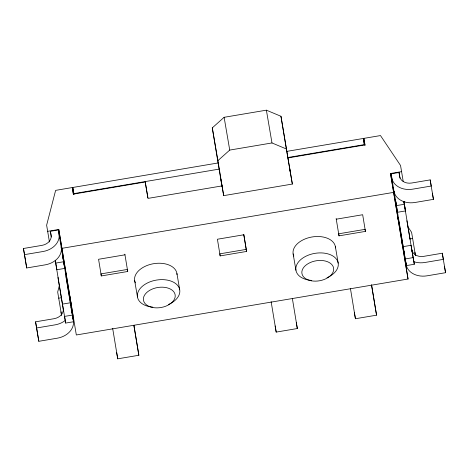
<?xml version="1.0" encoding="UTF-8"?>
<svg xmlns="http://www.w3.org/2000/svg" width="469" height="469" viewBox="0 0 469 469"><rect width="100%" height="100%" fill="white"/><g stroke="black" fill="none" stroke-linecap="round" stroke-linejoin="round"><path stroke-width="0.7" d="M59.481 285.052L57.681 292.017L61.545 315.162M221.925 186.146L212.293 127.861L224.123 117.297L266.38 110.174L280.96 116.277L292.351 184.059L223.684 195.637L220.881 179.252M223.684 195.637L217.897 160.638L229.728 150.08L271.985 142.951L286.565 149.06M221.984 185.917L148.028 198.387L145.232 181.995L73.393 194.113L72.273 187.559L55.629 190.367L46.636 225.184L49.444 241.957M73.979 194.612L72.801 187.471L218.419 162.907M286.905 151.358L363.317 138.466L364.372 144.616L287.954 157.502M365.017 145.46L363.85 138.378L380.488 135.57L400.544 165.493L403.234 181.556M219.469 169.057L73.85 193.615L72.801 187.471M280.96 116.277L287.849 157.942L364.97 144.933L363.85 138.378M47.691 231.334L58.783 229.464L76.324 334.977L408.048 279.026L390.501 173.512L401.599 171.642M51.344 237.015L50.4 231.299L58.326 229.962L59.024 234.06A18.748 14.551 -9.4 0 1 42.99 251.519L24.499 254.638L26.704 267.969L45.194 264.85A18.748 14.551 -9.4 0 0 61.228 247.392L64.781 268.403L56.86 269.739L55.319 260.5M391.105 173.835L399.025 172.498L399.729 176.596A10.711 8.313 -9.4 0 0 411.688 183.01L430.179 179.891L431.228 186.035L412.743 189.154A18.748 14.551 -9.4 0 1 391.803 177.933L391.105 173.835L394.406 193.832L394.042 191.704M26.704 267.969L23.45 248.494L41.94 245.375A10.711 8.313 -9.4 0 0 51.103 235.397L50.4 231.299M62.002 248.312L393.726 192.36M55.758 263.068L63.678 261.737M403.938 201.699L404.378 204.267L396.457 205.604L394.007 191.264A18.748 14.551 -9.4 0 0 414.948 202.485L433.432 199.366L430.179 179.891M124.977 254.819L98.566 259.275L101.316 275.942L127.726 271.487L124.854 254.163M243.827 234.776L217.411 239.231L220.166 255.898L246.577 251.443L243.827 234.776L246.577 251.443M336.261 219.187L362.672 214.732L365.427 231.393L339.017 235.848L338.665 233.802L365.075 229.347L365.427 231.393M404.378 204.267L405.48 210.933L397.56 212.269L395.455 199.976L406.371 265.606L414.297 264.27L411.09 245.31L403.17 246.641M246.231 249.391L219.814 253.846L220.166 255.898M58.731 298.167L61.503 297.698M409.865 238.938L412.638 238.475L411.589 232.325L407.977 226.937M70.391 302.775L73.592 321.734L65.672 323.071L62.465 304.111L70.391 302.775L62.682 256.109L64.781 268.403M72.49 315.068L64.57 316.405L65.672 323.071M413.195 257.598L405.269 258.935L406.371 265.606M73.434 321.353A18.748 14.551 -9.4 0 1 57.312 338.184L38.821 341.303L37.772 335.153L35.568 321.822L54.052 318.703A10.711 8.313 -9.4 0 0 63.221 308.725M413.857 261.696A18.748 14.551 -9.4 0 0 424.861 262.488L443.346 259.369L442.296 253.219L423.806 256.338A10.711 8.313 -9.4 0 1 411.841 249.924L414.297 264.27M38.821 341.303L36.617 327.972L55.108 324.853A18.748 14.551 -9.4 0 0 65.232 320.497M442.296 253.219L445.55 272.7L427.06 275.819A18.748 14.551 -9.4 0 1 406.125 264.592L398.967 222.06A18.748 14.551 -9.4 0 0 397.372 217.886M116.681 352.682L117.731 358.826L138.859 355.268L133.9 325.263M275.145 325.955L276.194 332.099L297.323 328.535L292.369 298.536M354.376 312.589L355.426 318.738L376.554 315.174L371.6 285.175M432.383 193.222L433.432 199.366M444.501 266.556L445.55 272.7M414.866 252.158L415.452 255.576M403.85 201.377L405.48 210.933M406.887 220.723L410.041 239.161M393.778 193.345L408.048 279.026M401.546 240.345L402.736 247.31M376.554 315.174L371.495 284.742M335.388 246.741L338.19 263.132M287.849 157.942L292.351 184.059M293.131 253.87L295.933 270.261M266.38 110.174L271.985 142.951M296.273 322.391L297.323 328.535M224.123 117.297L229.728 150.08M212.293 127.861L217.897 160.638M176.919 273.468L179.721 289.86M134.662 280.597L137.464 296.988M127.726 271.487L127.38 269.441L100.97 273.896L101.316 275.942M138.859 355.268L133.911 325.545M69.828 296.297L71.018 303.261M73.592 321.734L71.141 307.388A18.748 14.551 -9.4 0 1 71.294 309.722M73.346 320.726L66.188 278.187A18.748 14.551 -9.4 0 1 66.305 273.726M60.958 311.85L61.545 315.268M23.45 248.494L24.499 254.638M35.568 321.822L36.617 327.972M412.638 238.475L415.446 255.47M399.025 172.498L399.969 178.208M403.856 201.512L412.163 252.017M390.501 173.512L393.667 192.636M363.317 138.466L364.384 144.898M350.472 288.74L355.426 318.738M336.144 218.525L339.017 235.848M289.66 168.336L290.651 174.333M271.129 301.667L276.194 332.099M145.232 181.995L147.852 197.889M112.666 328.4L117.731 358.826M72.273 187.559L73.44 194.641M58.783 229.464L73.105 316.129M58.326 229.962L61.627 249.959M55.231 260.318L62.465 304.111M63.544 310.818L58.267 279.524A26.786 20.788 -9.4 0 1 58.045 277.355M404.548 253.512A18.748 14.551 -9.4 0 1 403.92 251.261M135.365 282.86A21.427 13.513 -9.7 0 1 152.671 263.865A21.427 13.513 -9.7 0 1 177.03 274.646M293.834 256.133A21.427 13.513 -9.7 0 1 311.135 237.138A21.427 13.513 -9.7 0 1 335.499 247.919M311.187 280.392A21.427 13.513 -9.7 0 1 298.923 261.444A21.427 13.513 -9.7 0 1 332.527 255.775A21.427 13.513 -9.7 0 1 327.016 277.724M152.724 307.119A21.427 13.513 -9.7 0 1 140.46 288.171A21.427 13.513 -9.7 0 1 174.058 282.502A21.427 13.513 -9.7 0 1 168.553 304.451M311.269 280.79A16.069 10.136 -9.7 0 0 333.606 268.121A16.069 10.136 -9.7 0 0 308.409 263.472A16.069 10.136 -9.7 0 0 311.269 280.79M152.8 307.517A16.069 10.136 -9.7 0 0 175.142 294.849A16.069 10.136 -9.7 0 0 149.939 290.2A16.069 10.136 -9.7 0 0 152.8 307.517"/></g></svg>
